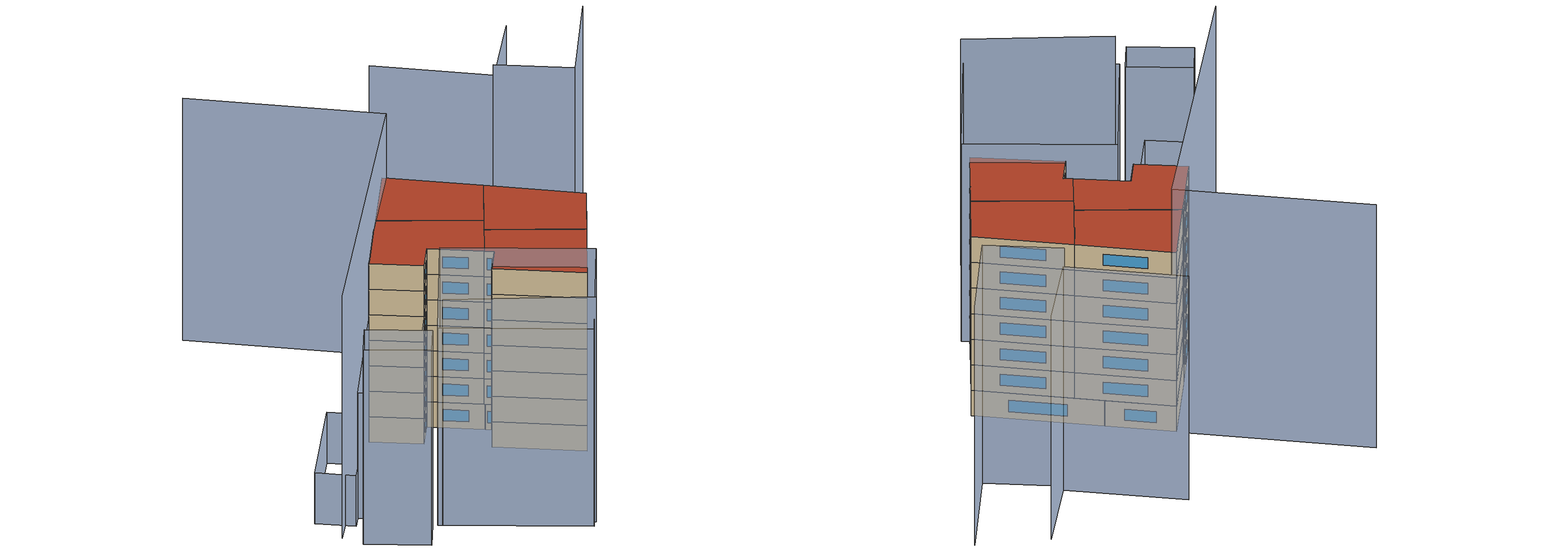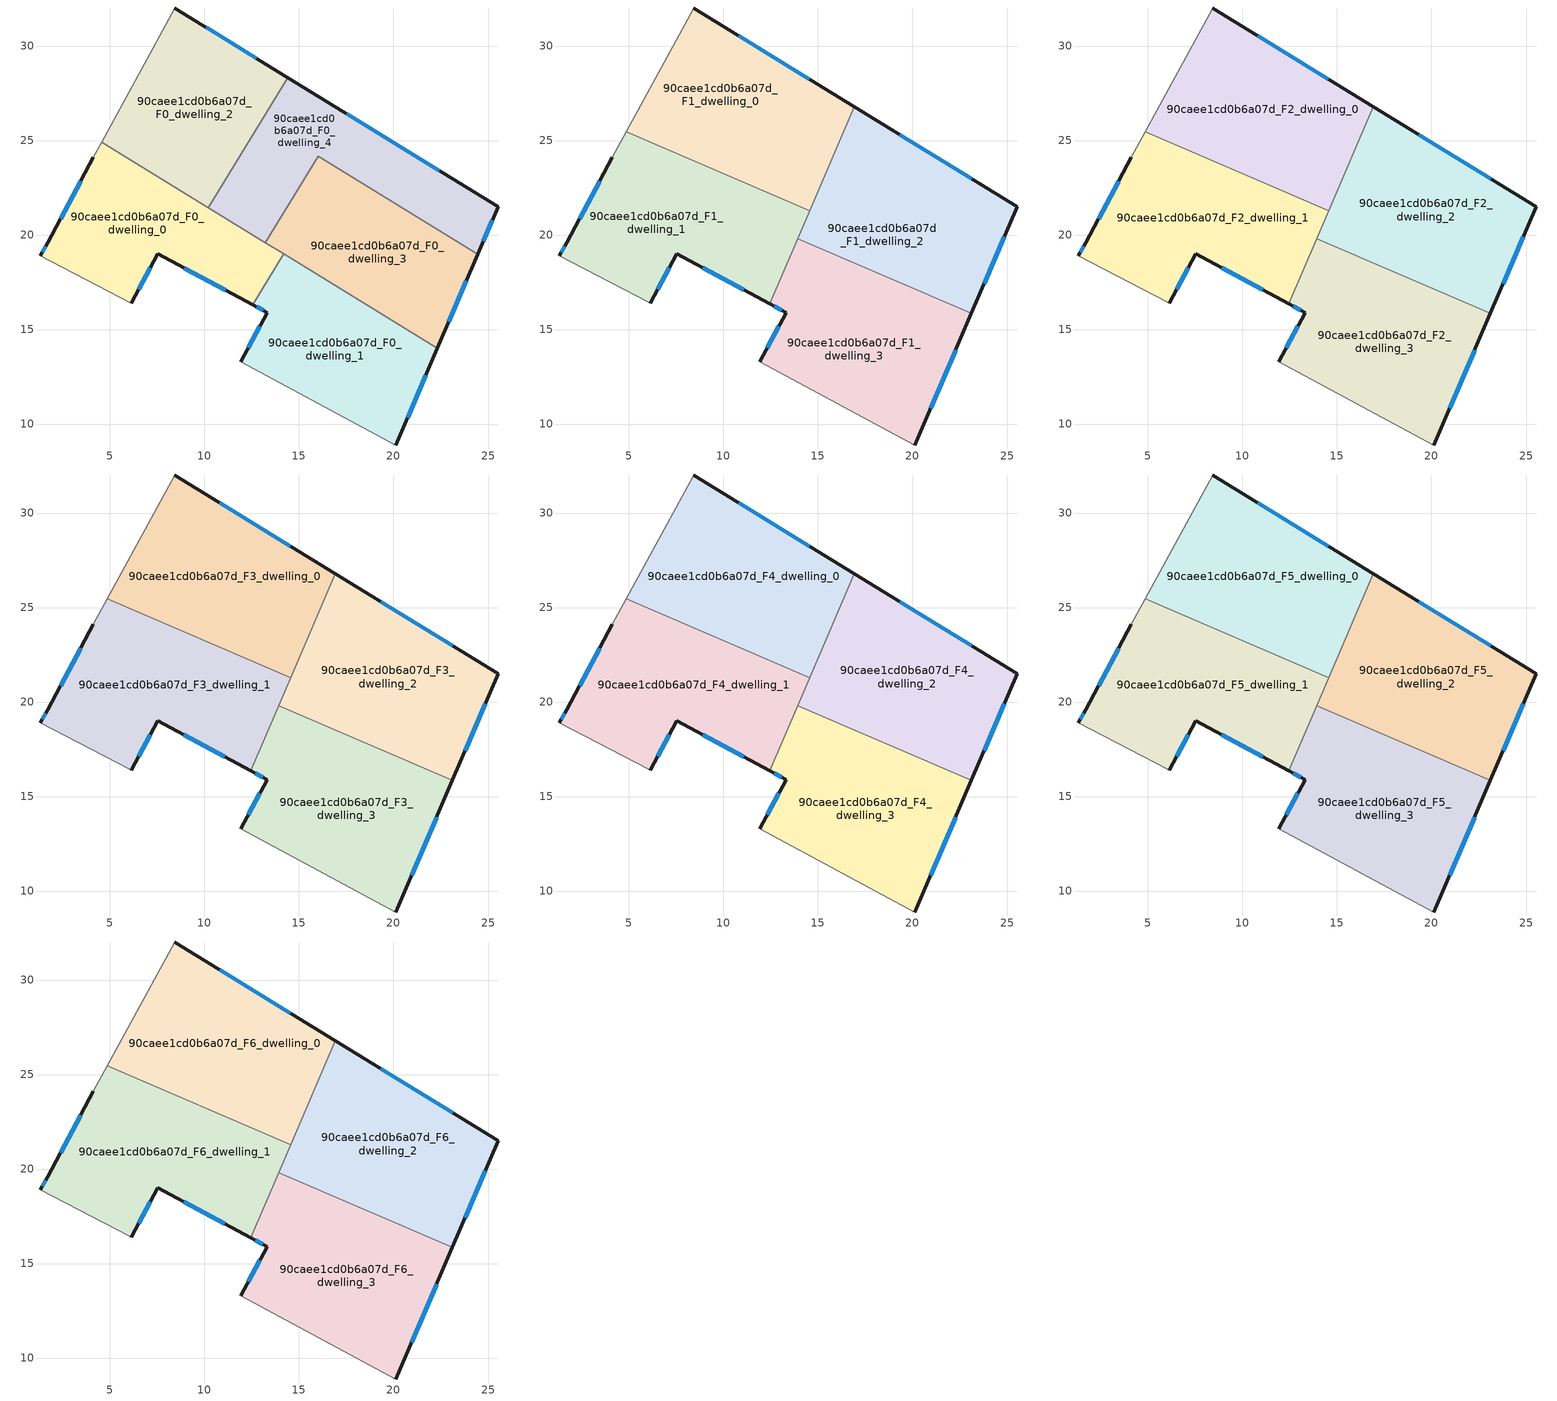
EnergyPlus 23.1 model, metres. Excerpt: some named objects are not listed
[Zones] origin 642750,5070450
90caee1cd0b6a07d_F0_dwelling_0
 floor ground (EU_floor_Construction): 14.19,19 12.54,16.32 7.52,19 6.12,16.4 1.32,18.91 1.72,19.61 4.12,24.11 4.56,24.91 z0
 wall outside (EU_wall_Construction): 4.12,24.11 1.72,19.61 1.32,18.91 / 6.12,16.4 7.52,19 12.54,16.32 z0:3
 wall adiabatic (EU_wall_Construction): 4.56,24.91 4.12,24.11 / 1.32,18.91 6.12,16.4 z0:3
 wall to 90caee1cd0b6a07d_F0_dwelling_1 (EU_wall_Construction): 12.54,16.32 14.19,19 z0:3
 wall to 90caee1cd0b6a07d_F0_dwelling_2 (EU_wall_Construction): 10.19,21.45 4.56,24.91 z0:3
 wall to 90caee1cd0b6a07d_F0_dwelling_4 (EU_wall_Construction): 13.22,19.6 10.19,21.45 z0:3
 wall to 90caee1cd0b6a07d_F0_dwelling_3 (EU_wall_Construction): 14.19,19 13.22,19.6 z0:3
 window (EU_Window_Construction): 1.61,19.41 1.43,19.1 / 3.45,22.85 2.39,20.87 / 8.93,18.25 11.13,17.07 / 6.51,17.13 7.13,18.27 z0.84:2.16
90caee1cd0b6a07d_F0_dwelling_1
 floor ground (EU_floor_Construction): 22.32,14.01 20.13,8.89 11.92,13.3 13.33,15.9 12.54,16.32 14.19,19 z0
 wall outside (EU_wall_Construction): 12.54,16.32 13.33,15.9 11.92,13.3 / 20.13,8.89 22.32,14.01 z0:3
 wall adiabatic (EU_wall_Construction): 11.92,13.3 20.13,8.89 z0:3
 wall to 90caee1cd0b6a07d_F0_dwelling_3 (EU_wall_Construction): 22.32,14.01 14.19,19 z0:3
 window (EU_Window_Construction): 12.93,15.17 12.32,14.03 / 12.76,16.2 13.11,16.02 / 20.74,10.33 21.71,12.58 z0.84:2.16
90caee1cd0b6a07d_F0_dwelling_2
 floor ground (EU_floor_Construction): 14.41,28.33 10.19,21.45 4.56,24.91 8.43,32.01 z0
 wall outside (EU_wall_Construction): 14.41,28.33 8.43,32.01 z0:3
 wall to 90caee1cd0b6a07d_F0_dwelling_4 (EU_wall_Construction): 10.19,21.45 14.41,28.33 z0:3
 wall adiabatic (EU_wall_Construction): 8.43,32.01 4.56,24.91 z0:3
 window (EU_Window_Construction): 12.73,29.37 10.1,30.98 z0.84:2.16
90caee1cd0b6a07d_F0_dwelling_3
 floor ground (EU_floor_Construction): 24.45,18.98 22.32,14.01 13.22,19.6 16.01,24.16 z0
 wall outside (EU_wall_Construction): 22.32,14.01 24.45,18.98 z0:3
 wall to 90caee1cd0b6a07d_F0_dwelling_4 (EU_wall_Construction): 24.45,18.98 16.01,24.16 13.22,19.6 z0:3
 window (EU_Window_Construction): 22.92,15.4 23.86,17.59 z0.84:2.16
90caee1cd0b6a07d_F0_dwelling_4
 floor ground (EU_floor_Construction): 25.54,21.5 24.45,18.98 16.01,24.16 13.22,19.6 10.19,21.45 14.41,28.33 z0
 wall outside (EU_wall_Construction): 24.45,18.98 25.54,21.5 14.41,28.33 z0:3
 window (EU_Window_Construction): 22.42,23.42 17.53,26.42 / 24.76,19.68 25.23,20.79 z0.84:2.16
90caee1cd0b6a07d_F1_dwelling_0
 floor to 90caee1cd0b6a07d_F0_dwelling_2 (EU_floor_Construction): 14.41,28.33 11.02,22.81 4.86,25.46 8.43,32.01 z3
 floor to 90caee1cd0b6a07d_F0_dwelling_3 (EU_floor_Construction): 15.29,22.98 14.56,21.29 14.32,21.4 z3
 floor to 90caee1cd0b6a07d_F0_dwelling_4 (EU_floor_Construction): 16.92,26.79 15.29,22.98 14.32,21.4 11.02,22.81 14.41,28.33 z3
 wall outside (EU_wall_Construction): 16.93,26.79 8.43,32.01 z3:6
 wall to 90caee1cd0b6a07d_F1_dwelling_1 (EU_wall_Construction): 4.86,25.46 14.56,21.29 z3:6
 wall adiabatic (EU_wall_Construction): 8.43,32.01 4.86,25.46 z3:6
 wall to 90caee1cd0b6a07d_F1_dwelling_2 (EU_wall_Construction): 14.56,21.29 16.93,26.79 z3:6
 window (EU_Window_Construction): 14.54,28.25 10.81,30.55 z3.84:5.16
90caee1cd0b6a07d_F1_dwelling_1
 floor to 90caee1cd0b6a07d_F0_dwelling_0 (EU_floor_Construction): 13.71,19.3 12.45,16.37 7.52,19 6.12,16.4 6.05,16.44 1.32,18.91 1.72,19.61 4.12,24.11 4.56,24.91 z3
 floor to 90caee1cd0b6a07d_F0_dwelling_2 (EU_floor_Construction): 11.02,22.81 10.19,21.45 4.56,24.91 4.86,25.46 z3
 floor to 90caee1cd0b6a07d_F0_dwelling_4 (EU_floor_Construction): 14.32,21.4 13.22,19.6 10.19,21.45 11.02,22.81 z3
 floor to 90caee1cd0b6a07d_F0_dwelling_3 (EU_floor_Construction): 14.56,21.29 13.71,19.3 13.22,19.6 14.32,21.4 z3
 wall outside (EU_wall_Construction): 4.12,24.11 1.72,19.61 1.32,18.91 / 6.12,16.4 7.52,19 12.45,16.37 z3:6
 wall adiabatic (EU_wall_Construction): 4.86,25.46 4.12,24.11 / 1.32,18.91 6.05,16.44 6.12,16.4 z3:6
 wall to 90caee1cd0b6a07d_F1_dwelling_3 (EU_wall_Construction): 12.45,16.37 13.92,19.8 z3:6
 wall to 90caee1cd0b6a07d_F1_dwelling_2 (EU_wall_Construction): 13.92,19.79 14.56,21.29 z3:6
 window (EU_Window_Construction): 1.61,19.41 1.43,19.1 / 3.45,22.85 2.39,20.87 / 8.9,18.26 11.07,17.11 / 6.51,17.13 7.13,18.27 z3.84:5.16
90caee1cd0b6a07d_F1_dwelling_2
 floor to 90caee1cd0b6a07d_F0_dwelling_3 (EU_floor_Construction): 24.45,18.98 23.11,15.85 13.92,19.79 15.29,22.98 16.01,24.16 z3
 floor to 90caee1cd0b6a07d_F0_dwelling_4 (EU_floor_Construction): 25.54,21.5 24.45,18.98 16.01,24.16 15.29,22.98 16.92,26.79 z3
 wall outside (EU_wall_Construction): 23.11,15.85 25.54,21.5 16.93,26.79 z3:6
 wall to 90caee1cd0b6a07d_F1_dwelling_3 (EU_wall_Construction): 13.92,19.79 23.11,15.85 z3:6
 window (EU_Window_Construction): 23.79,17.43 24.86,19.92 / 23.12,22.98 19.34,25.31 z3.84:5.16
90caee1cd0b6a07d_F1_dwelling_3
 floor to 90caee1cd0b6a07d_F0_dwelling_1 (EU_floor_Construction): 22.32,14.01 20.13,8.89 11.92,13.3 13.33,15.9 12.54,16.32 14.19,19 z3
 floor to 90caee1cd0b6a07d_F0_dwelling_0 (EU_floor_Construction): 14.19,19 12.54,16.32 12.45,16.37 13.71,19.3 z3
 floor to 90caee1cd0b6a07d_F0_dwelling_3 (EU_floor_Construction): 23.11,15.85 22.32,14.01 13.71,19.3 13.92,19.79 z3
 wall outside (EU_wall_Construction): 12.45,16.37 13.33,15.9 11.92,13.3 / 20.13,8.89 23.11,15.85 z3:6
 wall adiabatic (EU_wall_Construction): 11.92,13.3 20.13,8.89 z3:6
 window (EU_Window_Construction): 12.93,15.17 12.32,14.03 / 12.7,16.24 13.08,16.03 / 20.97,10.84 22.28,13.9 z3.84:5.16
90caee1cd0b6a07d_F2_dwelling_0
 floor to 90caee1cd0b6a07d_F1_dwelling_0 (EU_floor_Construction): 16.93,26.79 14.56,21.29 4.86,25.46 8.43,32.01 z6
 wall outside (EU_wall_Construction): 16.93,26.79 8.43,32.01 z6:9
 wall to 90caee1cd0b6a07d_F2_dwelling_1 (EU_wall_Construction): 4.86,25.46 14.56,21.29 z6:9
 wall adiabatic (EU_wall_Construction): 8.43,32.01 4.86,25.46 z6:9
 wall to 90caee1cd0b6a07d_F2_dwelling_2 (EU_wall_Construction): 14.56,21.29 16.93,26.79 z6:9
 window (EU_Window_Construction): 14.54,28.25 10.81,30.55 z6.84:8.16
90caee1cd0b6a07d_F2_dwelling_1
 floor to 90caee1cd0b6a07d_F1_dwelling_1 (EU_floor_Construction): 14.56,21.29 12.45,16.37 7.52,19 6.12,16.4 6.05,16.44 1.32,18.91 1.72,19.61 4.12,24.11 4.86,25.46 z6
 wall outside (EU_wall_Construction): 4.12,24.11 1.72,19.61 1.32,18.91 / 6.12,16.4 7.52,19 12.45,16.37 z6:9
 wall adiabatic (EU_wall_Construction): 4.86,25.46 4.12,24.11 / 1.32,18.91 6.05,16.44 6.12,16.4 z6:9
 wall to 90caee1cd0b6a07d_F2_dwelling_3 (EU_wall_Construction): 12.45,16.37 13.92,19.8 z6:9
 wall to 90caee1cd0b6a07d_F2_dwelling_2 (EU_wall_Construction): 13.92,19.79 14.56,21.29 z6:9
 window (EU_Window_Construction): 1.61,19.41 1.43,19.1 / 3.45,22.85 2.39,20.87 / 8.9,18.26 11.07,17.11 / 6.51,17.13 7.13,18.27 z6.84:8.16
90caee1cd0b6a07d_F2_dwelling_2
 floor to 90caee1cd0b6a07d_F1_dwelling_2 (EU_floor_Construction): 25.54,21.5 23.11,15.85 13.92,19.79 16.93,26.79 z6
 wall outside (EU_wall_Construction): 23.11,15.85 25.54,21.5 16.93,26.79 z6:9
 wall to 90caee1cd0b6a07d_F2_dwelling_3 (EU_wall_Construction): 13.92,19.79 23.11,15.85 z6:9
 window (EU_Window_Construction): 23.79,17.43 24.86,19.92 / 23.12,22.98 19.34,25.31 z6.84:8.16
90caee1cd0b6a07d_F2_dwelling_3
 floor to 90caee1cd0b6a07d_F1_dwelling_3 (EU_floor_Construction): 23.11,15.85 20.13,8.89 11.92,13.3 13.33,15.9 12.45,16.37 13.92,19.79 z6
 wall outside (EU_wall_Construction): 12.45,16.37 13.33,15.9 11.92,13.3 / 20.13,8.89 23.11,15.85 z6:9
 wall adiabatic (EU_wall_Construction): 11.92,13.3 20.13,8.89 z6:9
 window (EU_Window_Construction): 12.93,15.17 12.32,14.03 / 12.7,16.24 13.08,16.03 / 20.97,10.84 22.28,13.9 z6.84:8.16
90caee1cd0b6a07d_F3_dwelling_0
 floor to 90caee1cd0b6a07d_F2_dwelling_0 (EU_floor_Construction): 16.93,26.79 14.56,21.29 4.86,25.46 8.43,32.01 z9
 wall outside (EU_wall_Construction): 16.93,26.79 8.43,32.01 z9:12
 wall to 90caee1cd0b6a07d_F3_dwelling_1 (EU_wall_Construction): 4.86,25.46 14.56,21.29 z9:12
 wall adiabatic (EU_wall_Construction): 8.43,32.01 4.86,25.46 z9:12
 wall to 90caee1cd0b6a07d_F3_dwelling_2 (EU_wall_Construction): 14.56,21.29 16.93,26.79 z9:12
 window (EU_Window_Construction): 14.54,28.25 10.81,30.55 z9.84:11.16
90caee1cd0b6a07d_F3_dwelling_1
 floor to 90caee1cd0b6a07d_F2_dwelling_1 (EU_floor_Construction): 14.56,21.29 12.45,16.37 7.52,19 6.12,16.4 6.05,16.44 1.32,18.91 1.72,19.61 4.12,24.11 4.86,25.46 z9
 wall outside (EU_wall_Construction): 4.12,24.11 1.72,19.61 1.32,18.91 / 6.12,16.4 7.52,19 12.45,16.37 z9:12
 wall adiabatic (EU_wall_Construction): 4.86,25.46 4.12,24.11 / 1.32,18.91 6.05,16.44 6.12,16.4 z9:12
 wall to 90caee1cd0b6a07d_F3_dwelling_3 (EU_wall_Construction): 12.45,16.37 13.92,19.8 z9:12
 wall to 90caee1cd0b6a07d_F3_dwelling_2 (EU_wall_Construction): 13.92,19.79 14.56,21.29 z9:12
 window (EU_Window_Construction): 1.61,19.41 1.43,19.1 / 3.45,22.85 2.39,20.87 / 8.9,18.26 11.07,17.11 / 6.51,17.13 7.13,18.27 z9.84:11.16
90caee1cd0b6a07d_F3_dwelling_2
 floor to 90caee1cd0b6a07d_F2_dwelling_2 (EU_floor_Construction): 25.54,21.5 23.11,15.85 13.92,19.79 16.93,26.79 z9
 wall outside (EU_wall_Construction): 23.11,15.85 25.54,21.5 16.93,26.79 z9:12
 wall to 90caee1cd0b6a07d_F3_dwelling_3 (EU_wall_Construction): 13.92,19.79 23.11,15.85 z9:12
 window (EU_Window_Construction): 23.79,17.43 24.86,19.92 / 23.12,22.98 19.34,25.31 z9.84:11.16
90caee1cd0b6a07d_F3_dwelling_3
 floor to 90caee1cd0b6a07d_F2_dwelling_3 (EU_floor_Construction): 23.11,15.85 20.13,8.89 11.92,13.3 13.33,15.9 12.45,16.37 13.92,19.79 z9
 wall outside (EU_wall_Construction): 12.45,16.37 13.33,15.9 11.92,13.3 / 20.13,8.89 23.11,15.85 z9:12
 wall adiabatic (EU_wall_Construction): 11.92,13.3 20.13,8.89 z9:12
 window (EU_Window_Construction): 12.93,15.17 12.32,14.03 / 12.7,16.24 13.08,16.03 / 20.97,10.84 22.28,13.9 z9.84:11.16
90caee1cd0b6a07d_F4_dwelling_0
 floor to 90caee1cd0b6a07d_F3_dwelling_0 (EU_floor_Construction): 16.93,26.79 14.56,21.29 4.86,25.46 8.43,32.01 z12
 wall outside (EU_wall_Construction): 16.93,26.79 8.43,32.01 z12:15
 wall to 90caee1cd0b6a07d_F4_dwelling_1 (EU_wall_Construction): 4.86,25.46 14.56,21.29 z12:15
 wall adiabatic (EU_wall_Construction): 8.43,32.01 4.86,25.46 z12:15
 wall to 90caee1cd0b6a07d_F4_dwelling_2 (EU_wall_Construction): 14.56,21.29 16.93,26.79 z12:15
 window (EU_Window_Construction): 14.54,28.25 10.81,30.55 z12.84:14.16
90caee1cd0b6a07d_F4_dwelling_1
 floor to 90caee1cd0b6a07d_F3_dwelling_1 (EU_floor_Construction): 14.56,21.29 12.45,16.37 7.52,19 6.12,16.4 6.05,16.44 1.32,18.91 1.72,19.61 4.12,24.11 4.86,25.46 z12
 wall outside (EU_wall_Construction): 4.12,24.11 1.72,19.61 1.32,18.91 / 6.12,16.4 7.52,19 12.45,16.37 z12:15
 wall adiabatic (EU_wall_Construction): 4.86,25.46 4.12,24.11 / 1.32,18.91 6.05,16.44 6.12,16.4 z12:15
 wall to 90caee1cd0b6a07d_F4_dwelling_3 (EU_wall_Construction): 12.45,16.37 13.92,19.8 z12:15
 wall to 90caee1cd0b6a07d_F4_dwelling_2 (EU_wall_Construction): 13.92,19.79 14.56,21.29 z12:15
 window (EU_Window_Construction): 1.61,19.41 1.43,19.1 / 3.45,22.85 2.39,20.87 / 8.9,18.26 11.07,17.11 / 6.51,17.13 7.13,18.27 z12.84:14.16
90caee1cd0b6a07d_F4_dwelling_2
 floor to 90caee1cd0b6a07d_F3_dwelling_2 (EU_floor_Construction): 25.54,21.5 23.11,15.85 13.92,19.79 16.93,26.79 z12
 wall outside (EU_wall_Construction): 23.11,15.85 25.54,21.5 16.93,26.79 z12:15
 wall to 90caee1cd0b6a07d_F4_dwelling_3 (EU_wall_Construction): 13.92,19.79 23.11,15.85 z12:15
 window (EU_Window_Construction): 23.79,17.43 24.86,19.92 / 23.12,22.98 19.34,25.31 z12.84:14.16
90caee1cd0b6a07d_F4_dwelling_3
 floor to 90caee1cd0b6a07d_F3_dwelling_3 (EU_floor_Construction): 23.11,15.85 20.13,8.89 11.92,13.3 13.33,15.9 12.45,16.37 13.92,19.79 z12
 wall outside (EU_wall_Construction): 12.45,16.37 13.33,15.9 11.92,13.3 / 20.13,8.89 23.11,15.85 z12:15
 wall adiabatic (EU_wall_Construction): 11.92,13.3 20.13,8.89 z12:15
 window (EU_Window_Construction): 12.93,15.17 12.32,14.03 / 12.7,16.24 13.08,16.03 / 20.97,10.84 22.28,13.9 z12.84:14.16
90caee1cd0b6a07d_F5_dwelling_0
 floor to 90caee1cd0b6a07d_F4_dwelling_0 (EU_floor_Construction): 16.93,26.79 14.56,21.29 4.86,25.46 8.43,32.01 z15
 wall outside (EU_wall_Construction): 16.93,26.79 8.43,32.01 z15:18
 wall to 90caee1cd0b6a07d_F5_dwelling_1 (EU_wall_Construction): 4.86,25.46 14.56,21.29 z15:18
 wall adiabatic (EU_wall_Construction): 8.43,32.01 4.86,25.46 z15:18
 wall to 90caee1cd0b6a07d_F5_dwelling_2 (EU_wall_Construction): 14.56,21.29 16.93,26.79 z15:18
 window (EU_Window_Construction): 14.54,28.25 10.81,30.55 z15.84:17.16
90caee1cd0b6a07d_F5_dwelling_1
 floor to 90caee1cd0b6a07d_F4_dwelling_1 (EU_floor_Construction): 14.56,21.29 12.45,16.37 7.52,19 6.12,16.4 6.05,16.44 1.32,18.91 1.72,19.61 4.12,24.11 4.86,25.46 z15
 wall outside (EU_wall_Construction): 4.12,24.11 1.72,19.61 1.32,18.91 / 6.12,16.4 7.52,19 12.45,16.37 z15:18
 wall adiabatic (EU_wall_Construction): 4.86,25.46 4.12,24.11 / 1.32,18.91 6.05,16.44 6.12,16.4 z15:18
 wall to 90caee1cd0b6a07d_F5_dwelling_3 (EU_wall_Construction): 12.45,16.37 13.92,19.8 z15:18
 wall to 90caee1cd0b6a07d_F5_dwelling_2 (EU_wall_Construction): 13.92,19.79 14.56,21.29 z15:18
 window (EU_Window_Construction): 1.61,19.41 1.43,19.1 / 3.45,22.85 2.39,20.87 / 8.9,18.26 11.07,17.11 / 6.51,17.13 7.13,18.27 z15.84:17.16
90caee1cd0b6a07d_F5_dwelling_2
 floor to 90caee1cd0b6a07d_F4_dwelling_2 (EU_floor_Construction): 25.54,21.5 23.11,15.85 13.92,19.79 16.93,26.79 z15
 wall outside (EU_wall_Construction): 23.11,15.85 25.54,21.5 16.93,26.79 z15:18
 wall to 90caee1cd0b6a07d_F5_dwelling_3 (EU_wall_Construction): 13.92,19.79 23.11,15.85 z15:18
 window (EU_Window_Construction): 23.79,17.43 24.86,19.92 / 23.12,22.98 19.34,25.31 z15.84:17.16
90caee1cd0b6a07d_F5_dwelling_3
 floor to 90caee1cd0b6a07d_F4_dwelling_3 (EU_floor_Construction): 23.11,15.85 20.13,8.89 11.92,13.3 13.33,15.9 12.45,16.37 13.92,19.79 z15
 wall outside (EU_wall_Construction): 12.45,16.37 13.33,15.9 11.92,13.3 / 20.13,8.89 23.11,15.85 z15:18
 wall adiabatic (EU_wall_Construction): 11.92,13.3 20.13,8.89 z15:18
 window (EU_Window_Construction): 12.93,15.17 12.32,14.03 / 12.7,16.24 13.08,16.03 / 20.97,10.84 22.28,13.9 z15.84:17.16
90caee1cd0b6a07d_F6_dwelling_0
 floor to 90caee1cd0b6a07d_F5_dwelling_0 (EU_floor_Construction): 16.93,26.79 14.56,21.29 4.86,25.46 8.43,32.01 z18
 wall outside (EU_wall_Construction): 16.93,26.79 8.43,32.01 z18:21
 wall to 90caee1cd0b6a07d_F6_dwelling_1 (EU_wall_Construction): 4.86,25.46 14.56,21.29 z18:21
 wall adiabatic (EU_wall_Construction): 8.43,32.01 4.86,25.46 z18:21
 wall to 90caee1cd0b6a07d_F6_dwelling_2 (EU_wall_Construction): 14.56,21.29 16.93,26.79 z18:21
 window (EU_Window_Construction): 14.54,28.25 10.81,30.55 z18.84:20.16
 roof outside (EU_roof_Construction): 14.56,21.29 16.93,26.79 8.43,32.01 4.86,25.46 z21
90caee1cd0b6a07d_F6_dwelling_1
 floor to 90caee1cd0b6a07d_F5_dwelling_1 (EU_floor_Construction): 14.56,21.29 12.45,16.37 7.52,19 6.12,16.4 6.05,16.44 1.32,18.91 1.72,19.61 4.12,24.11 4.86,25.46 z18
 wall outside (EU_wall_Construction): 4.12,24.11 1.72,19.61 1.32,18.91 / 6.12,16.4 7.52,19 12.45,16.37 z18:21
 wall adiabatic (EU_wall_Construction): 4.86,25.46 4.12,24.11 / 1.32,18.91 6.05,16.44 6.12,16.4 z18:21
 wall to 90caee1cd0b6a07d_F6_dwelling_3 (EU_wall_Construction): 12.45,16.37 13.92,19.8 z18:21
 wall to 90caee1cd0b6a07d_F6_dwelling_2 (EU_wall_Construction): 13.92,19.79 14.56,21.29 z18:21
 window (EU_Window_Construction): 1.61,19.41 1.43,19.1 / 3.45,22.85 2.39,20.87 / 8.9,18.26 11.07,17.11 / 6.51,17.13 7.13,18.27 z18.84:20.16
 roof outside (EU_roof_Construction): 12.45,16.37 14.56,21.29 4.86,25.46 4.12,24.11 1.72,19.61 1.32,18.91 6.05,16.44 6.12,16.4 7.52,19 z21
90caee1cd0b6a07d_F6_dwelling_2
 floor to 90caee1cd0b6a07d_F5_dwelling_2 (EU_floor_Construction): 25.54,21.5 23.11,15.85 13.92,19.79 16.93,26.79 z18
 wall outside (EU_wall_Construction): 23.11,15.85 25.54,21.5 16.93,26.79 z18:21
 wall to 90caee1cd0b6a07d_F6_dwelling_3 (EU_wall_Construction): 13.92,19.79 23.11,15.85 z18:21
 window (EU_Window_Construction): 23.79,17.43 24.86,19.92 / 23.12,22.98 19.34,25.31 z18.84:20.16
 roof outside (EU_roof_Construction): 23.11,15.85 25.54,21.5 16.93,26.79 13.92,19.79 z21
90caee1cd0b6a07d_F6_dwelling_3
 floor to 90caee1cd0b6a07d_F5_dwelling_3 (EU_floor_Construction): 23.11,15.85 20.13,8.89 11.92,13.3 13.33,15.9 12.45,16.37 13.92,19.79 z18
 wall outside (EU_wall_Construction): 12.45,16.37 13.33,15.9 11.92,13.3 / 20.13,8.89 23.11,15.85 z18:21
 wall adiabatic (EU_wall_Construction): 11.92,13.3 20.13,8.89 z18:21
 window (EU_Window_Construction): 12.93,15.17 12.32,14.03 / 12.7,16.24 13.08,16.03 / 20.97,10.84 22.28,13.9 z18.84:20.16
 roof outside (EU_roof_Construction): 20.13,8.89 23.11,15.85 13.92,19.79 12.45,16.37 13.33,15.9 11.92,13.3 z21
shading: 2.09,2.9 16.02,-2.64 z0:26.5; -0.24,0.17 -6.29,3 / -6.29,3 -4.83,6.12 / -4.83,6.12 1.21,3.29 / 1.21,3.29 -0.24,0.17 z0:22.9; 15.52,-3.22 1.69,3.09 / 1.69,3.09 7.43,15.69 / 7.43,15.69 21.26,9.39 / 21.26,9.39 15.52,-3.22 z0:23.2; 34.19,41.99 29.24,32.51 / 29.24,32.51 22.17,36.2 z0:27.9; 27.01,44.11 22.54,36.81 / 22.54,36.81 12.07,43.22 z0:26.2; -3.89,17.22 -0.39,15.19 / -0.39,15.19 -5.69,6.06 / -5.69,6.06 -9.19,8.1 / -9.19,8.1 -3.89,17.22 z0:6; -4.99,7.3 1.36,18.99 / 1.36,18.99 6.12,16.4 / 6.12,16.4 -0.23,4.71 / -0.23,4.71 -4.99,7.3 z0:14.8; -8.18,42.32 8.88,31.87 / 8.88,31.87 -7.74,4.75 z0:28.5
[Building]
EU S2 Campaign: North Axis=0; Terrain=City; Solar Distribution=FullExterior
[Site:Location]
Lyon-Bron: Latitude=45.75; Longitude=5; Time Zone=1; Elevation=198
[SizingPeriod:WeatherFileDays]
AnnualSizingPeriod: Begin Month=1; Begin Day of Month=1; End Month=12; End Day of Month=31; Day of Week for Start Day=Monday; Use Weather File Daylight Saving Period=No; Use Weather File Rain and Snow Indicators=No
[MATERIAL]
EU_InternalMass_Material: Roughness=MediumRough; Thickness=0.1; Conductivity=1; Density=1800; Specific Heat=900; Thermal Absorptance=0.9; Solar Absorptance=0.7; Visible Absorptance=0.7
[MATERIAL:NOMASS] Roughness=MediumRough; Thermal Absorptance=0.9; Solar Absorptance=0.7; Visible Absorptance=0.7
Name | Thermal Resistance
EU_wall_NoMass | 0.776494
EU_roof_NoMass | 0.486893
EU_floor_NoMass | 0.421597
[WINDOWMATERIAL:SIMPLEGLAZINGSYSTEM]
EU_Window_SimpleGlazing: UFactor=4.24961; Solar Heat Gain Coefficient=0.83; Visible Transmittance=0.83
[CONSTRUCTION]
EU_wall_Construction: EU_wall_NoMass
EU_roof_Construction: EU_roof_NoMass
EU_floor_Construction: EU_floor_NoMass
EU_InternalMass_Construction: EU_InternalMass_Material
EU_Window_Construction: EU_Window_SimpleGlazing
[ZONE] Type=1; Multiplier=1; Ceiling Height=autocalculate; Floor Area=autocalculate; Part of Total Floor Area=Yes
Name | Volume
90caee1cd0b6a07d_F0_dwelling_0 | 165.111
90caee1cd0b6a07d_F1_dwelling_0; 90caee1cd0b6a07d_F2_dwelling_0; 90caee1cd0b6a07d_F3_dwelling_0; 90caee1cd0b6a07d_F4_dwelling_0; 90caee1cd0b6a07d_F5_dwelling_0; 90caee1cd0b6a07d_F6_dwelling_0 | 206.395
90caee1cd0b6a07d_F0_dwelling_1 | 165.119
90caee1cd0b6a07d_F1_dwelling_1; 90caee1cd0b6a07d_F2_dwelling_1; 90caee1cd0b6a07d_F3_dwelling_1; 90caee1cd0b6a07d_F4_dwelling_1; 90caee1cd0b6a07d_F5_dwelling_1; 90caee1cd0b6a07d_F6_dwelling_1 | 206.39
90caee1cd0b6a07d_F0_dwelling_2 | 165.107
90caee1cd0b6a07d_F1_dwelling_2; 90caee1cd0b6a07d_F2_dwelling_2; 90caee1cd0b6a07d_F3_dwelling_2; 90caee1cd0b6a07d_F4_dwelling_2; 90caee1cd0b6a07d_F5_dwelling_2; 90caee1cd0b6a07d_F6_dwelling_2 | 206.396
90caee1cd0b6a07d_F0_dwelling_3 | 165.117
90caee1cd0b6a07d_F1_dwelling_3; 90caee1cd0b6a07d_F2_dwelling_3; 90caee1cd0b6a07d_F3_dwelling_3; 90caee1cd0b6a07d_F4_dwelling_3; 90caee1cd0b6a07d_F5_dwelling_3; 90caee1cd0b6a07d_F6_dwelling_3 | 206.413
90caee1cd0b6a07d_F0_dwelling_4 | 165.122
[INTERNALMASS] Construction=EU_InternalMass_Construction
Name | Zone or ZoneList | Surface Area
90caee1cd0b6a07d_F0_dwelling_0_EU_InternalMass | 90caee1cd0b6a07d_F0_dwelling_0 | 55.0369
90caee1cd0b6a07d_F0_dwelling_1_EU_InternalMass | 90caee1cd0b6a07d_F0_dwelling_1 | 55.0388
90caee1cd0b6a07d_F0_dwelling_2_EU_InternalMass | 90caee1cd0b6a07d_F0_dwelling_2 | 55.0358
90caee1cd0b6a07d_F0_dwelling_3_EU_InternalMass | 90caee1cd0b6a07d_F0_dwelling_3 | 55.0381
90caee1cd0b6a07d_F0_dwelling_4_EU_InternalMass | 90caee1cd0b6a07d_F0_dwelling_4 | 55.0406
90caee1cd0b6a07d_F1_dwelling_0_EU_InternalMass | 90caee1cd0b6a07d_F1_dwelling_0 | 68.7998
90caee1cd0b6a07d_F1_dwelling_1_EU_InternalMass | 90caee1cd0b6a07d_F1_dwelling_1 | 68.7966
90caee1cd0b6a07d_F1_dwelling_2_EU_InternalMass | 90caee1cd0b6a07d_F1_dwelling_2 | 68.7987
90caee1cd0b6a07d_F1_dwelling_3_EU_InternalMass | 90caee1cd0b6a07d_F1_dwelling_3 | 68.8057
90caee1cd0b6a07d_F2_dwelling_0_EU_InternalMass | 90caee1cd0b6a07d_F2_dwelling_0 | 68.7998
90caee1cd0b6a07d_F2_dwelling_1_EU_InternalMass | 90caee1cd0b6a07d_F2_dwelling_1 | 68.7966
90caee1cd0b6a07d_F2_dwelling_2_EU_InternalMass | 90caee1cd0b6a07d_F2_dwelling_2 | 68.7987
90caee1cd0b6a07d_F2_dwelling_3_EU_InternalMass | 90caee1cd0b6a07d_F2_dwelling_3 | 68.8057
90caee1cd0b6a07d_F3_dwelling_0_EU_InternalMass | 90caee1cd0b6a07d_F3_dwelling_0 | 68.7998
90caee1cd0b6a07d_F3_dwelling_1_EU_InternalMass | 90caee1cd0b6a07d_F3_dwelling_1 | 68.7966
90caee1cd0b6a07d_F3_dwelling_2_EU_InternalMass | 90caee1cd0b6a07d_F3_dwelling_2 | 68.7987
90caee1cd0b6a07d_F3_dwelling_3_EU_InternalMass | 90caee1cd0b6a07d_F3_dwelling_3 | 68.8057
90caee1cd0b6a07d_F4_dwelling_0_EU_InternalMass | 90caee1cd0b6a07d_F4_dwelling_0 | 68.7998
90caee1cd0b6a07d_F4_dwelling_1_EU_InternalMass | 90caee1cd0b6a07d_F4_dwelling_1 | 68.7966
90caee1cd0b6a07d_F4_dwelling_2_EU_InternalMass | 90caee1cd0b6a07d_F4_dwelling_2 | 68.7987
90caee1cd0b6a07d_F4_dwelling_3_EU_InternalMass | 90caee1cd0b6a07d_F4_dwelling_3 | 68.8057
90caee1cd0b6a07d_F5_dwelling_0_EU_InternalMass | 90caee1cd0b6a07d_F5_dwelling_0 | 68.7998
90caee1cd0b6a07d_F5_dwelling_1_EU_InternalMass | 90caee1cd0b6a07d_F5_dwelling_1 | 68.7966
90caee1cd0b6a07d_F5_dwelling_2_EU_InternalMass | 90caee1cd0b6a07d_F5_dwelling_2 | 68.7987
90caee1cd0b6a07d_F5_dwelling_3_EU_InternalMass | 90caee1cd0b6a07d_F5_dwelling_3 | 68.8057
90caee1cd0b6a07d_F6_dwelling_0_EU_InternalMass | 90caee1cd0b6a07d_F6_dwelling_0 | 68.7998
90caee1cd0b6a07d_F6_dwelling_1_EU_InternalMass | 90caee1cd0b6a07d_F6_dwelling_1 | 68.7966
90caee1cd0b6a07d_F6_dwelling_2_EU_InternalMass | 90caee1cd0b6a07d_F6_dwelling_2 | 68.7987
90caee1cd0b6a07d_F6_dwelling_3_EU_InternalMass | 90caee1cd0b6a07d_F6_dwelling_3 | 68.8057
[OTHEREQUIPMENT] Fuel Type=Electricity; Design Level Calculation Method=Watts/Area; Power per Zone Floor Area=1; Fraction Latent=0; Fraction Radiant=0; Fraction Lost=0; Carbon Dioxide Generation Rate=0; EndUse Subcategory=EU_Step8_InternalGains
Name | Zone or ZoneList or Space or SpaceList | Schedule
EU_Step8_InternalGain_90caee1cd0b6a07d_F0_dwelling_0_f000 | 90caee1cd0b6a07d_F0_dwelling_0 | EU_Step8_GainSchedule_90caee1cd0b6a07d_F0_dwelling_0_f000
EU_Step8_InternalGain_90caee1cd0b6a07d_F0_dwelling_1_f000 | 90caee1cd0b6a07d_F0_dwelling_1 | EU_Step8_GainSchedule_90caee1cd0b6a07d_F0_dwelling_1_f000
EU_Step8_InternalGain_90caee1cd0b6a07d_F0_dwelling_2_f000 | 90caee1cd0b6a07d_F0_dwelling_2 | EU_Step8_GainSchedule_90caee1cd0b6a07d_F0_dwelling_2_f000
EU_Step8_InternalGain_90caee1cd0b6a07d_F0_dwelling_3_f000 | 90caee1cd0b6a07d_F0_dwelling_3 | EU_Step8_GainSchedule_90caee1cd0b6a07d_F0_dwelling_3_f000
EU_Step8_InternalGain_90caee1cd0b6a07d_F0_dwelling_4_f000 | 90caee1cd0b6a07d_F0_dwelling_4 | EU_Step8_GainSchedule_90caee1cd0b6a07d_F0_dwelling_4_f000
EU_Step8_InternalGain_90caee1cd0b6a07d_F1_dwelling_0_f000 | 90caee1cd0b6a07d_F1_dwelling_0 | EU_Step8_GainSchedule_90caee1cd0b6a07d_F1_dwelling_0_f000
EU_Step8_InternalGain_90caee1cd0b6a07d_F1_dwelling_1_f000 | 90caee1cd0b6a07d_F1_dwelling_1 | EU_Step8_GainSchedule_90caee1cd0b6a07d_F1_dwelling_1_f000
EU_Step8_InternalGain_90caee1cd0b6a07d_F1_dwelling_2_f000 | 90caee1cd0b6a07d_F1_dwelling_2 | EU_Step8_GainSchedule_90caee1cd0b6a07d_F1_dwelling_2_f000
EU_Step8_InternalGain_90caee1cd0b6a07d_F1_dwelling_3_f000 | 90caee1cd0b6a07d_F1_dwelling_3 | EU_Step8_GainSchedule_90caee1cd0b6a07d_F1_dwelling_3_f000
EU_Step8_InternalGain_90caee1cd0b6a07d_F2_dwelling_0_f000 | 90caee1cd0b6a07d_F2_dwelling_0 | EU_Step8_GainSchedule_90caee1cd0b6a07d_F2_dwelling_0_f000
EU_Step8_InternalGain_90caee1cd0b6a07d_F2_dwelling_1_f000 | 90caee1cd0b6a07d_F2_dwelling_1 | EU_Step8_GainSchedule_90caee1cd0b6a07d_F2_dwelling_1_f000
EU_Step8_InternalGain_90caee1cd0b6a07d_F2_dwelling_2_f000 | 90caee1cd0b6a07d_F2_dwelling_2 | EU_Step8_GainSchedule_90caee1cd0b6a07d_F2_dwelling_2_f000
EU_Step8_InternalGain_90caee1cd0b6a07d_F2_dwelling_3_f000 | 90caee1cd0b6a07d_F2_dwelling_3 | EU_Step8_GainSchedule_90caee1cd0b6a07d_F2_dwelling_3_f000
EU_Step8_InternalGain_90caee1cd0b6a07d_F3_dwelling_0_f000 | 90caee1cd0b6a07d_F3_dwelling_0 | EU_Step8_GainSchedule_90caee1cd0b6a07d_F3_dwelling_0_f000
EU_Step8_InternalGain_90caee1cd0b6a07d_F3_dwelling_1_f000 | 90caee1cd0b6a07d_F3_dwelling_1 | EU_Step8_GainSchedule_90caee1cd0b6a07d_F3_dwelling_1_f000
EU_Step8_InternalGain_90caee1cd0b6a07d_F3_dwelling_2_f000 | 90caee1cd0b6a07d_F3_dwelling_2 | EU_Step8_GainSchedule_90caee1cd0b6a07d_F3_dwelling_2_f000
EU_Step8_InternalGain_90caee1cd0b6a07d_F3_dwelling_3_f000 | 90caee1cd0b6a07d_F3_dwelling_3 | EU_Step8_GainSchedule_90caee1cd0b6a07d_F3_dwelling_3_f000
EU_Step8_InternalGain_90caee1cd0b6a07d_F4_dwelling_0_f000 | 90caee1cd0b6a07d_F4_dwelling_0 | EU_Step8_GainSchedule_90caee1cd0b6a07d_F4_dwelling_0_f000
EU_Step8_InternalGain_90caee1cd0b6a07d_F4_dwelling_1_f000 | 90caee1cd0b6a07d_F4_dwelling_1 | EU_Step8_GainSchedule_90caee1cd0b6a07d_F4_dwelling_1_f000
EU_Step8_InternalGain_90caee1cd0b6a07d_F4_dwelling_2_f000 | 90caee1cd0b6a07d_F4_dwelling_2 | EU_Step8_GainSchedule_90caee1cd0b6a07d_F4_dwelling_2_f000
EU_Step8_InternalGain_90caee1cd0b6a07d_F4_dwelling_3_f000 | 90caee1cd0b6a07d_F4_dwelling_3 | EU_Step8_GainSchedule_90caee1cd0b6a07d_F4_dwelling_3_f000
EU_Step8_InternalGain_90caee1cd0b6a07d_F5_dwelling_0_f000 | 90caee1cd0b6a07d_F5_dwelling_0 | EU_Step8_GainSchedule_90caee1cd0b6a07d_F5_dwelling_0_f000
EU_Step8_InternalGain_90caee1cd0b6a07d_F5_dwelling_1_f000 | 90caee1cd0b6a07d_F5_dwelling_1 | EU_Step8_GainSchedule_90caee1cd0b6a07d_F5_dwelling_1_f000
EU_Step8_InternalGain_90caee1cd0b6a07d_F5_dwelling_2_f000 | 90caee1cd0b6a07d_F5_dwelling_2 | EU_Step8_GainSchedule_90caee1cd0b6a07d_F5_dwelling_2_f000
EU_Step8_InternalGain_90caee1cd0b6a07d_F5_dwelling_3_f000 | 90caee1cd0b6a07d_F5_dwelling_3 | EU_Step8_GainSchedule_90caee1cd0b6a07d_F5_dwelling_3_f000
EU_Step8_InternalGain_90caee1cd0b6a07d_F6_dwelling_0_f000 | 90caee1cd0b6a07d_F6_dwelling_0 | EU_Step8_GainSchedule_90caee1cd0b6a07d_F6_dwelling_0_f000
EU_Step8_InternalGain_90caee1cd0b6a07d_F6_dwelling_1_f000 | 90caee1cd0b6a07d_F6_dwelling_1 | EU_Step8_GainSchedule_90caee1cd0b6a07d_F6_dwelling_1_f000
EU_Step8_InternalGain_90caee1cd0b6a07d_F6_dwelling_2_f000 | 90caee1cd0b6a07d_F6_dwelling_2 | EU_Step8_GainSchedule_90caee1cd0b6a07d_F6_dwelling_2_f000
EU_Step8_InternalGain_90caee1cd0b6a07d_F6_dwelling_3_f000 | 90caee1cd0b6a07d_F6_dwelling_3 | EU_Step8_GainSchedule_90caee1cd0b6a07d_F6_dwelling_3_f000
[ZONEVENTILATION:DESIGNFLOWRATE] Schedule=EU_AlwaysOn; Design Flow Rate Calculation Method=AirChanges/Hour; Air Changes per Hour=0.693814; Ventilation Type=Natural; Fan Pressure Rise=0; Fan Total Efficiency=1; Constant Term Coefficient=1; Temperature Term Coefficient=0; Velocity Term Coefficient=0; Velocity Squared Term Coefficient=0; Minimum Indoor Temperature=-100; Maximum Indoor Temperature=100; Delta Temperature=-100; Minimum Outdoor Temperature=-100; Maximum Outdoor Temperature=100; Maximum Wind Speed=40
Name | Zone or ZoneList or Space or SpaceList
EU_ConstantAir_90caee1cd0b6a07d_F0_dwelling_0 | 90caee1cd0b6a07d_F0_dwelling_0
EU_ConstantAir_90caee1cd0b6a07d_F0_dwelling_1 | 90caee1cd0b6a07d_F0_dwelling_1
EU_ConstantAir_90caee1cd0b6a07d_F0_dwelling_2 | 90caee1cd0b6a07d_F0_dwelling_2
EU_ConstantAir_90caee1cd0b6a07d_F0_dwelling_3 | 90caee1cd0b6a07d_F0_dwelling_3
EU_ConstantAir_90caee1cd0b6a07d_F0_dwelling_4 | 90caee1cd0b6a07d_F0_dwelling_4
EU_ConstantAir_90caee1cd0b6a07d_F1_dwelling_0 | 90caee1cd0b6a07d_F1_dwelling_0
EU_ConstantAir_90caee1cd0b6a07d_F1_dwelling_1 | 90caee1cd0b6a07d_F1_dwelling_1
EU_ConstantAir_90caee1cd0b6a07d_F1_dwelling_2 | 90caee1cd0b6a07d_F1_dwelling_2
EU_ConstantAir_90caee1cd0b6a07d_F1_dwelling_3 | 90caee1cd0b6a07d_F1_dwelling_3
EU_ConstantAir_90caee1cd0b6a07d_F2_dwelling_0 | 90caee1cd0b6a07d_F2_dwelling_0
EU_ConstantAir_90caee1cd0b6a07d_F2_dwelling_1 | 90caee1cd0b6a07d_F2_dwelling_1
EU_ConstantAir_90caee1cd0b6a07d_F2_dwelling_2 | 90caee1cd0b6a07d_F2_dwelling_2
EU_ConstantAir_90caee1cd0b6a07d_F2_dwelling_3 | 90caee1cd0b6a07d_F2_dwelling_3
EU_ConstantAir_90caee1cd0b6a07d_F3_dwelling_0 | 90caee1cd0b6a07d_F3_dwelling_0
EU_ConstantAir_90caee1cd0b6a07d_F3_dwelling_1 | 90caee1cd0b6a07d_F3_dwelling_1
EU_ConstantAir_90caee1cd0b6a07d_F3_dwelling_2 | 90caee1cd0b6a07d_F3_dwelling_2
EU_ConstantAir_90caee1cd0b6a07d_F3_dwelling_3 | 90caee1cd0b6a07d_F3_dwelling_3
EU_ConstantAir_90caee1cd0b6a07d_F4_dwelling_0 | 90caee1cd0b6a07d_F4_dwelling_0
EU_ConstantAir_90caee1cd0b6a07d_F4_dwelling_1 | 90caee1cd0b6a07d_F4_dwelling_1
EU_ConstantAir_90caee1cd0b6a07d_F4_dwelling_2 | 90caee1cd0b6a07d_F4_dwelling_2
EU_ConstantAir_90caee1cd0b6a07d_F4_dwelling_3 | 90caee1cd0b6a07d_F4_dwelling_3
EU_ConstantAir_90caee1cd0b6a07d_F5_dwelling_0 | 90caee1cd0b6a07d_F5_dwelling_0
EU_ConstantAir_90caee1cd0b6a07d_F5_dwelling_1 | 90caee1cd0b6a07d_F5_dwelling_1
EU_ConstantAir_90caee1cd0b6a07d_F5_dwelling_2 | 90caee1cd0b6a07d_F5_dwelling_2
EU_ConstantAir_90caee1cd0b6a07d_F5_dwelling_3 | 90caee1cd0b6a07d_F5_dwelling_3
EU_ConstantAir_90caee1cd0b6a07d_F6_dwelling_0 | 90caee1cd0b6a07d_F6_dwelling_0
EU_ConstantAir_90caee1cd0b6a07d_F6_dwelling_1 | 90caee1cd0b6a07d_F6_dwelling_1
EU_ConstantAir_90caee1cd0b6a07d_F6_dwelling_2 | 90caee1cd0b6a07d_F6_dwelling_2
EU_ConstantAir_90caee1cd0b6a07d_F6_dwelling_3 | 90caee1cd0b6a07d_F6_dwelling_3
[HVACTEMPLATE:THERMOSTAT] Constant Heating Setpoint=20; Constant Cooling Setpoint=50
EU_HeatOnly_90caee1cd0b6a07d_F0_dwelling_0; EU_HeatOnly_90caee1cd0b6a07d_F0_dwelling_1; EU_HeatOnly_90caee1cd0b6a07d_F0_dwelling_2; EU_HeatOnly_90caee1cd0b6a07d_F0_dwelling_3
[HVACTEMPLATE:ZONE:IDEALLOADSAIRSYSTEM] System Availability Schedule=EU_AlwaysOn; Maximum Heating Supply Air Temperature=50; Minimum Cooling Supply Air Temperature=13; Maximum Heating Supply Air Humidity Ratio=0.0156; Minimum Cooling Supply Air Humidity Ratio=0.0077; Heating Limit=NoLimit; Cooling Limit=NoLimit; Heating Availability Schedule=EU_AlwaysOn; Cooling Availability Schedule=EU_CoolingOff; Dehumidification Control Type=ConstantSensibleHeatRatio; Cooling Sensible Heat Ratio=0.7; Dehumidification Setpoint=60; Humidification Control Type=None; Humidification Setpoint=30; Outdoor Air Method=None; Outdoor Air Flow Rate per Person=0.00944; Outdoor Air Flow Rate per Zone Floor Area=0; Outdoor Air Flow Rate per Zone=0; Demand Controlled Ventilation Type=None; Outdoor Air Economizer Type=NoEconomizer; Heat Recovery Type=None; Sensible Heat Recovery Effectiveness=0.7; Latent Heat Recovery Effectiveness=0.65
Name | Template Thermostat
90caee1cd0b6a07d_F0_dwelling_0 | EU_HeatOnly_90caee1cd0b6a07d_F0_dwelling_0
90caee1cd0b6a07d_F0_dwelling_1 | EU_HeatOnly_90caee1cd0b6a07d_F0_dwelling_1
90caee1cd0b6a07d_F0_dwelling_2 | EU_HeatOnly_90caee1cd0b6a07d_F0_dwelling_2
90caee1cd0b6a07d_F0_dwelling_3 | EU_HeatOnly_90caee1cd0b6a07d_F0_dwelling_3
90caee1cd0b6a07d_F0_dwelling_4 | EU_HeatOnly_90caee1cd0b6a07d_F0_dwelling_4
90caee1cd0b6a07d_F1_dwelling_0 | EU_HeatOnly_90caee1cd0b6a07d_F1_dwelling_0
90caee1cd0b6a07d_F1_dwelling_1 | EU_HeatOnly_90caee1cd0b6a07d_F1_dwelling_1
90caee1cd0b6a07d_F1_dwelling_2 | EU_HeatOnly_90caee1cd0b6a07d_F1_dwelling_2
90caee1cd0b6a07d_F1_dwelling_3 | EU_HeatOnly_90caee1cd0b6a07d_F1_dwelling_3
90caee1cd0b6a07d_F2_dwelling_0 | EU_HeatOnly_90caee1cd0b6a07d_F2_dwelling_0
90caee1cd0b6a07d_F2_dwelling_1 | EU_HeatOnly_90caee1cd0b6a07d_F2_dwelling_1
90caee1cd0b6a07d_F2_dwelling_2 | EU_HeatOnly_90caee1cd0b6a07d_F2_dwelling_2
90caee1cd0b6a07d_F2_dwelling_3 | EU_HeatOnly_90caee1cd0b6a07d_F2_dwelling_3
90caee1cd0b6a07d_F3_dwelling_0 | EU_HeatOnly_90caee1cd0b6a07d_F3_dwelling_0
90caee1cd0b6a07d_F3_dwelling_1 | EU_HeatOnly_90caee1cd0b6a07d_F3_dwelling_1
90caee1cd0b6a07d_F3_dwelling_2 | EU_HeatOnly_90caee1cd0b6a07d_F3_dwelling_2
90caee1cd0b6a07d_F3_dwelling_3 | EU_HeatOnly_90caee1cd0b6a07d_F3_dwelling_3
90caee1cd0b6a07d_F4_dwelling_0 | EU_HeatOnly_90caee1cd0b6a07d_F4_dwelling_0
90caee1cd0b6a07d_F4_dwelling_1 | EU_HeatOnly_90caee1cd0b6a07d_F4_dwelling_1
90caee1cd0b6a07d_F4_dwelling_2 | EU_HeatOnly_90caee1cd0b6a07d_F4_dwelling_2
90caee1cd0b6a07d_F4_dwelling_3 | EU_HeatOnly_90caee1cd0b6a07d_F4_dwelling_3
90caee1cd0b6a07d_F5_dwelling_0 | EU_HeatOnly_90caee1cd0b6a07d_F5_dwelling_0
90caee1cd0b6a07d_F5_dwelling_1 | EU_HeatOnly_90caee1cd0b6a07d_F5_dwelling_1
90caee1cd0b6a07d_F5_dwelling_2 | EU_HeatOnly_90caee1cd0b6a07d_F5_dwelling_2
90caee1cd0b6a07d_F5_dwelling_3 | EU_HeatOnly_90caee1cd0b6a07d_F5_dwelling_3
90caee1cd0b6a07d_F6_dwelling_0 | EU_HeatOnly_90caee1cd0b6a07d_F6_dwelling_0
90caee1cd0b6a07d_F6_dwelling_1 | EU_HeatOnly_90caee1cd0b6a07d_F6_dwelling_1
90caee1cd0b6a07d_F6_dwelling_2 | EU_HeatOnly_90caee1cd0b6a07d_F6_dwelling_2
90caee1cd0b6a07d_F6_dwelling_3 | EU_HeatOnly_90caee1cd0b6a07d_F6_dwelling_3
[SIZING:ZONE] Zone Cooling Design Supply Air Temperature Input Method=SupplyAirTemperature; Zone Cooling Design Supply Air Temperature=13; Zone Heating Design Supply Air Temperature Input Method=SupplyAirTemperature; Zone Heating Design Supply Air Temperature=50; Zone Cooling Design Supply Air Humidity Ratio=0.008; Zone Heating Design Supply Air Humidity Ratio=0.008; Cooling Design Air Flow Method=DesignDay; Cooling Design Air Flow Rate=0; Cooling Minimum Air Flow per Zone Floor Area=0.000762; Cooling Minimum Air Flow=0; Cooling Minimum Air Flow Fraction=0.2; Heating Design Air Flow Method=DesignDay; Heating Design Air Flow Rate=0; Heating Maximum Air Flow per Zone Floor Area=0.002032; Heating Maximum Air Flow=0.141576; Heating Maximum Air Flow Fraction=0.3; Account for Dedicated Outdoor Air System=No; Dedicated Outdoor Air System Control Strategy=NeutralSupplyAir; Dedicated Outdoor Air Low Setpoint Temperature for Design=autosize; Dedicated Outdoor Air High Setpoint Temperature for Design=autosize; Zone Load Sizing Method=Sensible Load Only No Latent Load; Zone Latent Cooling Design Supply Air Humidity Ratio Input Method=HumidityRatioDifference; Zone Cooling Design Supply Air Humidity Ratio Difference=0.005; Zone Latent Heating Design Supply Air Humidity Ratio Input Method=HumidityRatioDifference; Zone Humidification Design Supply Air Humidity Ratio Difference=0.005
90caee1cd0b6a07d_F0_dwelling_0; 90caee1cd0b6a07d_F0_dwelling_1; 90caee1cd0b6a07d_F0_dwelling_2; 90caee1cd0b6a07d_F0_dwelling_3; 90caee1cd0b6a07d_F0_dwelling_4; 90caee1cd0b6a07d_F1_dwelling_0; 90caee1cd0b6a07d_F1_dwelling_1; 90caee1cd0b6a07d_F1_dwelling_2; 90caee1cd0b6a07d_F1_dwelling_3; 90caee1cd0b6a07d_F2_dwelling_0; 90caee1cd0b6a07d_F2_dwelling_1; 90caee1cd0b6a07d_F2_dwelling_2; 90caee1cd0b6a07d_F2_dwelling_3; 90caee1cd0b6a07d_F3_dwelling_0; 90caee1cd0b6a07d_F3_dwelling_1; 90caee1cd0b6a07d_F3_dwelling_2; 90caee1cd0b6a07d_F3_dwelling_3; 90caee1cd0b6a07d_F4_dwelling_0; 90caee1cd0b6a07d_F4_dwelling_1; 90caee1cd0b6a07d_F4_dwelling_2; 90caee1cd0b6a07d_F4_dwelling_3; 90caee1cd0b6a07d_F5_dwelling_0; 90caee1cd0b6a07d_F5_dwelling_1; 90caee1cd0b6a07d_F5_dwelling_2; 90caee1cd0b6a07d_F5_dwelling_3; 90caee1cd0b6a07d_F6_dwelling_0; 90caee1cd0b6a07d_F6_dwelling_1; 90caee1cd0b6a07d_F6_dwelling_2; 90caee1cd0b6a07d_F6_dwelling_3
[SCHEDULE:CONSTANT]
Name | Hourly Value
EU_AlwaysOn | 1
EU_CoolingOff | 0
[SCHEDULE:FILE] Column Number=1; Rows to Skip at Top=0; Number of Hours of Data=8760; Column Separator=Comma; Interpolate to Timestep=No; Minutes per Item=60; Adjust Schedule for Daylight Savings=Yes
Name | File
EU_Step8_GainSchedule_90caee1cd0b6a07d_F0_dwelling_0_f000 | ../../schedules/90caee1cd0b6a07d/90caee1cd0b6a07d_F0_dwelling_0_f000_gain.csv
EU_Step8_GainSchedule_90caee1cd0b6a07d_F0_dwelling_1_f000 | ../../schedules/90caee1cd0b6a07d/90caee1cd0b6a07d_F0_dwelling_1_f000_gain.csv
EU_Step8_GainSchedule_90caee1cd0b6a07d_F0_dwelling_2_f000 | ../../schedules/90caee1cd0b6a07d/90caee1cd0b6a07d_F0_dwelling_2_f000_gain.csv
EU_Step8_GainSchedule_90caee1cd0b6a07d_F0_dwelling_3_f000 | ../../schedules/90caee1cd0b6a07d/90caee1cd0b6a07d_F0_dwelling_3_f000_gain.csv
EU_Step8_GainSchedule_90caee1cd0b6a07d_F0_dwelling_4_f000 | ../../schedules/90caee1cd0b6a07d/90caee1cd0b6a07d_F0_dwelling_4_f000_gain.csv
EU_Step8_GainSchedule_90caee1cd0b6a07d_F1_dwelling_0_f000 | ../../schedules/90caee1cd0b6a07d/90caee1cd0b6a07d_F1_dwelling_0_f000_gain.csv
EU_Step8_GainSchedule_90caee1cd0b6a07d_F1_dwelling_1_f000 | ../../schedules/90caee1cd0b6a07d/90caee1cd0b6a07d_F1_dwelling_1_f000_gain.csv
EU_Step8_GainSchedule_90caee1cd0b6a07d_F1_dwelling_2_f000 | ../../schedules/90caee1cd0b6a07d/90caee1cd0b6a07d_F1_dwelling_2_f000_gain.csv
EU_Step8_GainSchedule_90caee1cd0b6a07d_F1_dwelling_3_f000 | ../../schedules/90caee1cd0b6a07d/90caee1cd0b6a07d_F1_dwelling_3_f000_gain.csv
EU_Step8_GainSchedule_90caee1cd0b6a07d_F2_dwelling_0_f000 | ../../schedules/90caee1cd0b6a07d/90caee1cd0b6a07d_F2_dwelling_0_f000_gain.csv
EU_Step8_GainSchedule_90caee1cd0b6a07d_F2_dwelling_1_f000 | ../../schedules/90caee1cd0b6a07d/90caee1cd0b6a07d_F2_dwelling_1_f000_gain.csv
EU_Step8_GainSchedule_90caee1cd0b6a07d_F2_dwelling_2_f000 | ../../schedules/90caee1cd0b6a07d/90caee1cd0b6a07d_F2_dwelling_2_f000_gain.csv
EU_Step8_GainSchedule_90caee1cd0b6a07d_F2_dwelling_3_f000 | ../../schedules/90caee1cd0b6a07d/90caee1cd0b6a07d_F2_dwelling_3_f000_gain.csv
EU_Step8_GainSchedule_90caee1cd0b6a07d_F3_dwelling_0_f000 | ../../schedules/90caee1cd0b6a07d/90caee1cd0b6a07d_F3_dwelling_0_f000_gain.csv
EU_Step8_GainSchedule_90caee1cd0b6a07d_F3_dwelling_1_f000 | ../../schedules/90caee1cd0b6a07d/90caee1cd0b6a07d_F3_dwelling_1_f000_gain.csv
EU_Step8_GainSchedule_90caee1cd0b6a07d_F3_dwelling_2_f000 | ../../schedules/90caee1cd0b6a07d/90caee1cd0b6a07d_F3_dwelling_2_f000_gain.csv
EU_Step8_GainSchedule_90caee1cd0b6a07d_F3_dwelling_3_f000 | ../../schedules/90caee1cd0b6a07d/90caee1cd0b6a07d_F3_dwelling_3_f000_gain.csv
EU_Step8_GainSchedule_90caee1cd0b6a07d_F4_dwelling_0_f000 | ../../schedules/90caee1cd0b6a07d/90caee1cd0b6a07d_F4_dwelling_0_f000_gain.csv
EU_Step8_GainSchedule_90caee1cd0b6a07d_F4_dwelling_1_f000 | ../../schedules/90caee1cd0b6a07d/90caee1cd0b6a07d_F4_dwelling_1_f000_gain.csv
EU_Step8_GainSchedule_90caee1cd0b6a07d_F4_dwelling_2_f000 | ../../schedules/90caee1cd0b6a07d/90caee1cd0b6a07d_F4_dwelling_2_f000_gain.csv
EU_Step8_GainSchedule_90caee1cd0b6a07d_F4_dwelling_3_f000 | ../../schedules/90caee1cd0b6a07d/90caee1cd0b6a07d_F4_dwelling_3_f000_gain.csv
EU_Step8_GainSchedule_90caee1cd0b6a07d_F5_dwelling_0_f000 | ../../schedules/90caee1cd0b6a07d/90caee1cd0b6a07d_F5_dwelling_0_f000_gain.csv
EU_Step8_GainSchedule_90caee1cd0b6a07d_F5_dwelling_1_f000 | ../../schedules/90caee1cd0b6a07d/90caee1cd0b6a07d_F5_dwelling_1_f000_gain.csv
EU_Step8_GainSchedule_90caee1cd0b6a07d_F5_dwelling_2_f000 | ../../schedules/90caee1cd0b6a07d/90caee1cd0b6a07d_F5_dwelling_2_f000_gain.csv
EU_Step8_GainSchedule_90caee1cd0b6a07d_F5_dwelling_3_f000 | ../../schedules/90caee1cd0b6a07d/90caee1cd0b6a07d_F5_dwelling_3_f000_gain.csv
EU_Step8_GainSchedule_90caee1cd0b6a07d_F6_dwelling_0_f000 | ../../schedules/90caee1cd0b6a07d/90caee1cd0b6a07d_F6_dwelling_0_f000_gain.csv
EU_Step8_GainSchedule_90caee1cd0b6a07d_F6_dwelling_1_f000 | ../../schedules/90caee1cd0b6a07d/90caee1cd0b6a07d_F6_dwelling_1_f000_gain.csv
EU_Step8_GainSchedule_90caee1cd0b6a07d_F6_dwelling_2_f000 | ../../schedules/90caee1cd0b6a07d/90caee1cd0b6a07d_F6_dwelling_2_f000_gain.csv
EU_Step8_GainSchedule_90caee1cd0b6a07d_F6_dwelling_3_f000 | ../../schedules/90caee1cd0b6a07d/90caee1cd0b6a07d_F6_dwelling_3_f000_gain.csv
